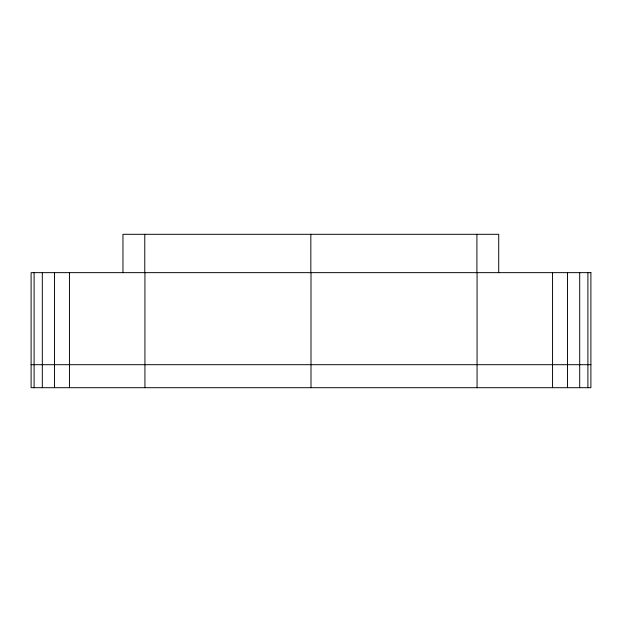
<?xml version="1.0" encoding="UTF-8"?>
<svg xmlns="http://www.w3.org/2000/svg" width="622" height="622" viewBox="0 0 622 622"><rect width="100%" height="100%" fill="white"/><g stroke="black" fill="none" stroke-linecap="round" stroke-linejoin="round"><path stroke-width="0.93" d="M31.1 364.694L590.9 364.694M587.899 272.646L587.899 387.7M579.696 272.646L579.696 387.7M567.505 272.646L567.505 387.7M552.554 272.646L552.554 387.7M498.72 272.646L498.72 234.3L122.962 234.3L122.962 272.646M477.066 272.646L477.066 387.7M476.911 234.3L476.911 272.646M311 272.646L311 387.7M310.844 234.3L310.844 272.646M144.934 272.646L144.934 387.7M144.778 234.3L144.778 272.646M69.446 272.646L69.446 387.7M54.495 272.646L54.495 387.7M42.312 272.646L42.312 387.7M34.101 272.646L34.101 387.7M590.9 272.646L31.1 272.646L31.1 387.7L590.9 387.7L590.9 272.646"/></g></svg>
